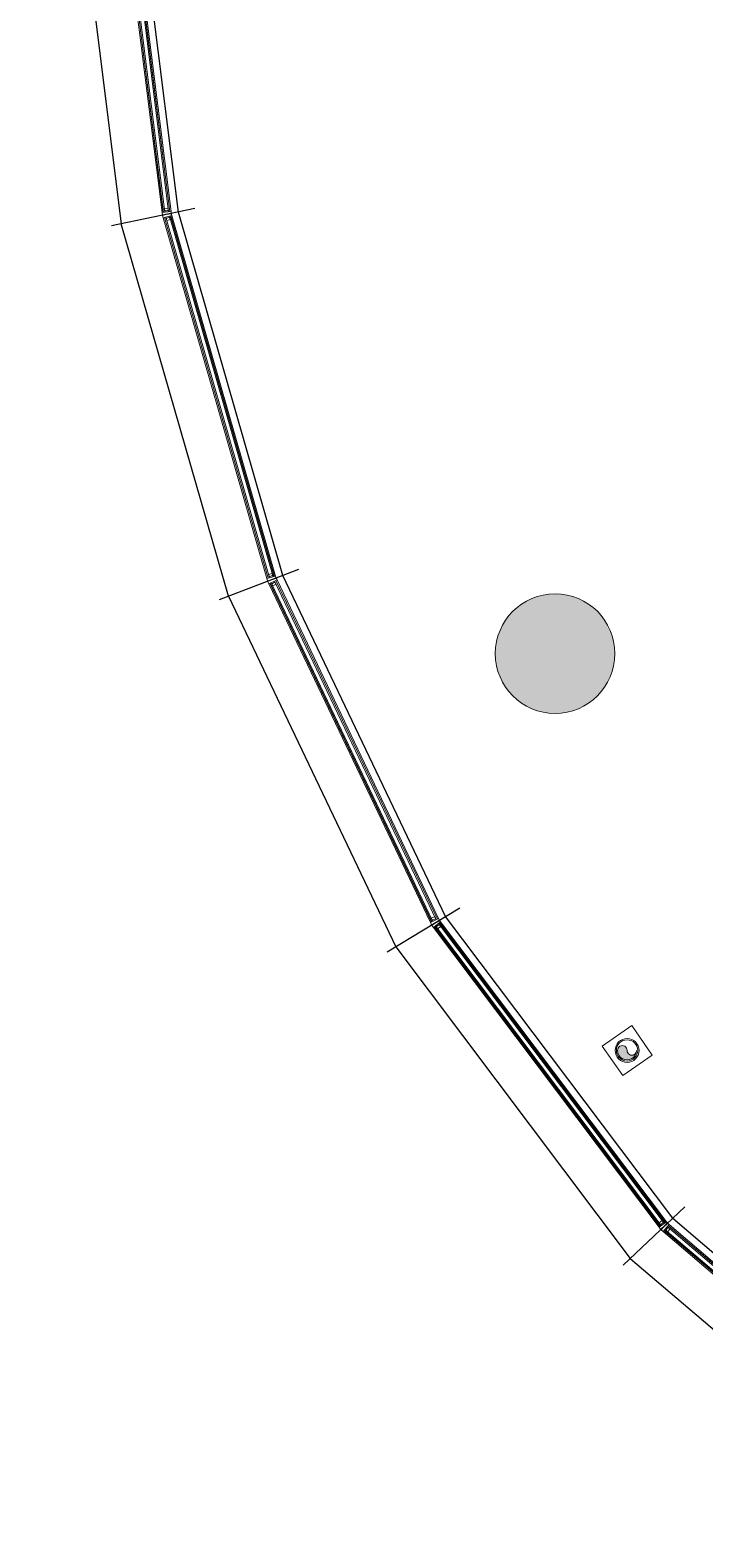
# Model space of a CAD drawing. Header units: centimetres. Extents: x 139057 to 200038, y 34824 to 80516.
# Drawn here: x 168300 to 168583, y 51969 to 52589 of the extents above; entities that cross this region are included whole.
import ezdxf

# ---------------------------------------------------------------- set-up
doc = ezdxf.new("R2010")
doc.units = ezdxf.units.CM
doc.header["$LTSCALE"] = 100
doc.layers.get('0').update_dxf_attribs({"lineweight": 0})
for name, color, linetype, lineweight in [('410_STRUTTURE_001-AM_0', 7, 'Continuous', 0), ('440_SIMBOLI_001-AM_0', 31, 'Continuous', 0), ('441_SERRAMENTI_001-AM_0', 1, 'Continuous', 0)]:
    doc.layers.add(name, color=color, linetype=linetype, lineweight=lineweight)
doc.layers.add('A-SE', color=252, linetype='Continuous')

# ---------------------------------------------------------------- blocks, each defined once
blk = doc.blocks.new('P1 OPEN SPACE$0$GLAZING-1589')
for p, q in [((10.00000000709588, -18.99999999511783), (10.0000000061018, 19.00000000408909)), ((10.00000000738873, 14.00241085966263), (1578.999885887863, 13.99769858104992)), ((10.00000000598629, 13.00241085851667), (1578.999885886459, 12.99769857990395)), ((10.00000000647015, 8.002410860186501), (1578.999885886944, 7.997698581573786)), ((1579.00000001506, -18.99993691056807), (1579.000000012205, 19.00006308865341)), ((10.00000000647015, -7.997589143396908), (1578.999885886944, -8.002301422009623)), ((10.00000000695491, -12.99758914172708), (1578.999885887429, -13.00230142034343)), ((10.0000000074142, -13.99758914288395), (1578.999885887888, -14.00230142149667))]:
    blk.add_line(p, q)
for points in [[(9.467839845456183e-09, 19.00000000684668), (10.00011413562697, 18.99996996911432), (10.00000000597902, -18.99999960767309), (-0.000114120181024191, -18.99996956993709)], [(10.0000000066475, -18.99995358439628), (1578.999885887511, -18.99993701388667), (1578.999885888379, 19.00006298530934), (10.00000000575346, 19.0000464297118)], [(25.00009418118316, 8.002363058698393), (25.0000385140911, -7.99763732260908), (19.00003861602727, -7.997616173415736), (15.0000524300367, -3.997602159404778), (15.00008028097909, 4.002397848584224), (19.00009418627087, 8.002383932864177)], [(1563.999953892948, 7.997740887713007), (1563.999913453336, -8.002259491808218), (1569.999913350698, -8.002274382364703), (1573.999923562507, -4.002284391379362), (1573.999943767114, 3.997715615940251), (1569.999953887222, 7.997725728277146)], [(1579.000000015084, 19.00006268629295), (1589.00011413943, 19.00003265602209), (1589.000000011695, -18.99993691332566), (1578.999885887399, -18.99990687560421)]]:
    blk.add_lwpolyline(points, close=True)
blk = doc.blocks.new('P1 OPEN SPACE$0$glazing-frame')
for p, q in [((9.999999972680477, 13.99997060511666), (1562.212560811097, 13.99997060445655)), ((9.999999973878536, 12.99997060838062), (1562.212560812295, 12.99997060771596)), ((9.999999972865066, 7.999970608573521), (1562.212560811282, 7.999970607912481)), ((1562.212560810647, 18.99997062664472), (1572.212577874504, -19.00451175901475)), ((1572.212577875445, 18.99997061164154), (1562.212560813167, -19.0047299571356)), ((1633.4290624407, 8.474901992396685), (1618.647927932328, -28.9753103888419)), ((1623.506980691292, 9.720812827128299), (1628.569991266424, -30.22121890764752)), ((2709.127073804726, -133.151559616318), (1632.619216775871, 2.025544826612669)), ((2709.313961137159, -131.6632474459826), (1632.806104108306, 3.513856996944106)), ((9.999999973967448, -8.000029394682628), (1562.212560811283, -8.000029387973086)), ((9.999999972953528, -13.00002939448601), (1562.212560811371, -13.00002939515078)), ((9.999999974151923, -14.00002939122667), (1562.21256081257, -14.00002939189149)), ((2705.700806063546, -160.4372827938159), (1629.192949029165, -25.26017835171852)), ((2705.887693395618, -158.9489706084739), (1629.379836357915, -23.77186618193641)), ((2706.510651169791, -153.9879300282366), (1630.00279414314, -18.81082560004277)), ((2708.504116026869, -138.1126001971054), (1631.996259006124, -2.935495745432884)), ((2719.859028684254, -127.9475965496924), (2705.077912586772, -165.3978112550528)), ((2719.859032785145, -127.9475970588708), (2705.077916689503, -165.3978117639554)), ((2709.936946935208, -126.7016857299667), (2714.999975921606, -166.6437197662119)), ((2709.936951039043, -126.7016862462392), (2714.999980022496, -166.643720275394)), ((2781.544664925689, -134.1115277323031), (2762.458824154328, -168.4636994895511)), ((2771.855109498127, -131.6391084893903), (2772.148325629136, -170.9363301589935)), ((4277.408178866602, -549.8583945854879), (2773.385695320378, -166.0870060878178)), ((4277.655420370515, -548.8894407049513), (2773.632936822087, -165.1180521925445)), ((4278.891627885309, -544.0446712577752), (2774.869144339826, -160.2732827524626)), ((4282.847491932504, -528.5414090283443), (2778.825008389966, -144.7700205301251)), ((4284.083699447299, -523.6966395811684), (2780.061215902918, -139.9252510832254)), ((4284.330940950111, -522.7276856932657), (2780.308457405731, -138.9562971953193))]:
    blk.add_line(p, q)
for points in [[(1.657081138972671e-08, 19.00000000502492), (9.999999973265478, 19.0000000003457), (9.999999974552308, -18.99999999533536), (1.711817976257635e-08, -18.99999999830063)], [(9.99999997369361, 18.99997060492472), (1562.212560811009, 18.99997061163425), (1562.212560811688, -19.00472997242261), (9.999999973270002, -19.00472997176241)], [(25.00001305480319, 7.999967855551239), (25.00000543965144, -8.000032525861977), (19.000005544585, -8.000029401442603), (15.0000073427052, -4.000027396311628), (15.00001116677964, 3.999972608530217), (19.00001305904327, 7.999970708778002)], [(1547.55608081435, 24.80052811714061), (1549.42493995985, 39.68365163995087), (1594.074310494754, 34.07707417584088), (1592.205479876247, 19.19417784891439), (1609.30830185507, 17.04658054254258), (1611.177031880108, 31.92948325045069), (1655.826924199304, 26.323240455253), (1653.95805086904, 11.44011869077658), (1624.192164972955, 15.17737711440173), (1617.962587254457, -34.4330286543791), (1647.728473164176, -38.17028706842973), (1645.85959984498, -53.05340879358268), (1601.20976038937, -47.44717263198039), (1603.079587742129, -32.56318204165149), (1585.976049376654, -30.41549478360471), (1584.10706168932, -45.29958452901531), (1539.457691153675, -39.69300707254499), (1541.326550300639, -24.80988357211208), (1572.212560806228, -24.80997437339987), (1572.212706660382, 24.80045562405394)], [(1550.956345463489, 27.80051812001641), (1552.027792833309, 36.33325510644062), (1590.723913963247, 31.47422130425148), (1588.855083620182, 16.59132717087973), (1611.911174417289, 13.6961793085763), (1613.779908015639, 28.57911047498208), (1652.476521533662, 23.72036167480396), (1651.355195707369, 14.79047405742416), (1621.589309809223, 18.52773248130805), (1614.61218276415, -37.03592198255578), (1644.378068673016, -40.77318039649924), (1643.256746508676, -49.70303888052205), (1604.560329412228, -44.84431473961548), (1606.430153189796, -29.96035260812568), (1583.373198198888, -27.06509623571951), (1581.504210236151, -41.94918817436526), (1542.808087685739, -37.09015420050942), (1543.973401143445, -27.80989135355987), (1575.212551986246, -27.80998319303934), (1575.212715480338, 27.80044680372415)], [(1547.212547736515, 7.999967847523382), (1547.212555350598, -8.00003252386711), (1553.212555249497, -8.000029402491814), (1557.212553447971, -4.000027394870051), (1557.212549623535, 3.999972611191311), (1553.212547733296, 7.999970704803094)], [(1572.21257787392, -19.00472995767774), (1562.212560809483, -19.00472995768582), (1562.212560809907, 18.99997061900127), (1572.212577875445, 18.99997061164154)], [(1628.569991267526, -30.22121891501363), (1618.647927930849, -28.97531040413169), (1623.506980692395, 9.720812819761283), (1633.429044025388, 8.474904308322676)], [(1628.569991266046, -30.2212189303042), (1633.429061841819, 8.474897269765068), (2709.936918911333, -126.7022068657454), (2705.077848318979, -165.3983230682921)], [(1635.462200893769, -15.46495121491708), (1636.458933345344, -7.527286277074558), (1640.926132014727, -4.056820028310667), (1646.879380702323, -4.804369349576505), (1644.885915831971, -20.67969920529339), (1638.932667137007, -19.93214988512907)], [(2794.627302753513, -128.366652834775), (2795.698758254692, -119.8339168694014), (2757.00264174842, -114.9748462456455), (2755.133797226034, -129.8577385985269), (2732.077704916804, -126.9626027783486), (2733.946652336449, -112.0796984613756), (2695.250129192773, -107.220229945429), (2694.128811875008, -116.1501186312204), (2723.894591725569, -119.8882215880976), (2716.917517545433, -175.451882690185), (2687.151737686941, -171.7137797210256), (2686.030424023859, -180.643639272547), (2724.726750747266, -185.5030831188118), (2726.594896729667, -170.6189103074252), (2749.651853231146, -173.5141546500693), (2747.782865288921, -188.3982465912908), (2786.47898321401, -193.2573173999085), (2787.64430551019, -183.9770556628018), (2757.374978752463, -176.2535588497265), (2771.123975350902, -122.3695629234056)], [(2702.048025835672, -149.3956309076233), (2703.04475069994, -141.4579650177249), (2699.574280215265, -136.9907696336072), (2693.621030821169, -136.2432259776822), (2691.627581055807, -152.1185577253192), (2697.580830465, -152.8661013940535)], [(2702.048029940247, -149.3956314162524), (2703.044754803774, -141.457965534001), (2699.574284322044, -136.9907701569711), (2693.621034923161, -136.2432264942285), (2691.627585157059, -152.1185582495081), (2697.580834564049, -152.8661019035093)], [(2705.07791258603, -165.3978112626961), (2714.999975920866, -166.6437197738583), (2719.859028681673, -127.9475965576116), (2709.936965346837, -126.7016880464458)], [(2705.077916686182, -165.397811779519), (2714.999980024701, -166.6437202901317), (2719.859032782563, -127.9475970667945), (2709.936969449569, -126.7016885553522)], [(2762.45877020526, -168.4639109155277), (2772.148325632822, -170.9363301584406), (2781.544664923107, -134.1115277402268), (2771.855109498127, -131.6391084893903)], [(4285.567148464905, -517.8829162460896), (2781.544664922367, -134.1115277478667), (2772.148325628758, -170.936330181651), (4276.170809171297, -554.7077186798705)], [(2793.359328709067, -148.4786489767453), (2789.403457193072, -163.9819096864581), (2783.589734727912, -162.4984576703963), (2780.702887423319, -157.6336745979416), (2782.680823155634, -149.8820444239636), (2787.545606085762, -146.9951971877371)], [(4268.313170239862, -524.8327859174124), (4264.357313475473, -540.3360503874568), (4270.17103748469, -541.8194963567875), (4275.035817803016, -538.9326444260907), (4277.013746126006, -531.1810123618959), (4274.126894278059, -526.3162321686794)], [(4295.25669458493, -520.3553027846278), (4285.567155733862, -517.8828877674022), (4276.171978618921, -554.7031355542491), (4285.861517469989, -557.1755505714784)]]:
    blk.add_lwpolyline(points, close=True)
blk = doc.blocks.new('DN80')
h = blk.add_hatch(color=253)
edge = h.paths.add_edge_path()
edge.add_arc((-0.06737489081662507, 0.0001192241907119751), 39.73214286005058, -90.20196108935022, 90.20196108935028, ccw=False)
edge.add_arc((-0.0689689809327441, -19.86606980296514), 19.8661894924889, 269.6006753168087, 449.8010872171899)
edge.add_arc((-0.1019500294979794, 19.86601641003355), 19.86627803577773, 89.8965676053183, 270.29403251144083, ccw=False)
edge.add_arc((-0.1367565255758137, 39.73226623891408), 0.07066979384738631, 180.2034888435955, 359.9966240495927, ccw=False)
at = {"color": 253}
blk.add_lwpolyline([(-0.2074258737266064, 39.73201525211334, -1.003531113011555), (-0.2074258737266064, -39.73177680373192, 1.001750454913192), (-7.450580596923828e-09, -2.980232238769531e-08, -1.003474564946119), (-0.06608673185110092, 39.73226207494736, -0.9981963915986242)], format="xyb", close=True, dxfattribs=at)
for radius in [44.50000000000001, 44.49999999999999]:
    blk.add_circle((-7.450580596923828e-09, -2.980232238769531e-08), radius)

msp = doc.modelspace()

# ---------------------------------------------------------------- hatches: boundary and pattern name
at = {"layer": '410_STRUTTURE_001-AM_0'}
h = msp.add_hatch(color=256, dxfattribs=at)
edge = h.paths.add_edge_path()
edge.add_arc((168520.1955338164, 52328.14352234614), 25, 0, 360)

# ---------------------------------------------------------------- linework, layer by layer
msp.add_circle((168520.1955338164, 52328.14352234614, -3.490789228516181e-08), 25, dxfattribs=at)
at = {"layer": '440_SIMBOLI_001-AM_0', "elevation": -3.479957898559909e-08}
msp.add_lwpolyline([(168539.949255074, 52164.1046306358), (168548.4997458576, 52151.78030073804), (168560.8240757535, 52160.33079152715), (168552.2735849736, 52172.65512141746)], close=True, dxfattribs=at)
at = {"layer": '440_SIMBOLI_001-AM_0'}
msp.add_circle((168550.3034723612, 52162.28195723307, -3.479957898559909e-08), 5, dxfattribs=at)
at = {"layer": 'A-SE'}
for p, q in [((168318.5978558144, 52668.80528444213, -3.469126568603637e-08), (168338.7915530099, 52507.84079357397, -3.469126568603637e-08)), ((168362.6682221486, 52512.73729457122, -3.469126568603637e-08), (168342.9979334088, 52669.52965956342, -3.469126568603637e-08)), ((168369.4736195976, 52514.13290947837, -3.469126568603637e-08), (168334.6972932765, 52507.00116445285, -3.469126568603637e-08)), ((168406.3617547179, 52360.78198213291, -3.469126568603637e-08), (168362.6682221486, 52512.73729457122, -3.469126568603637e-08)), ((168383.5645845836, 52352.13125027132, -3.469126568603637e-08), (168338.7915530099, 52507.84079357397, -3.469126568603637e-08)), ((168412.8491688395, 52363.24372978669, -3.469126568603637e-08), (168379.658460504, 52350.6490122692, -3.469126568603637e-08)), ((168474.4255473657, 52218.19357148719, -3.469126568603637e-08), (168406.3617547179, 52360.78198213291, -3.469126568603637e-08)), ((168383.5645845836, 52352.13125027132, -3.469126568603637e-08), (168453.5483678306, 52205.52064620119, -3.469126568603637e-08)), ((168480.3434333956, 52221.78586360228, -3.469126568603637e-08), (168449.9956683522, 52203.36407639247, -3.469126568603637e-08)), ((168569.4343048787, 52092.11417763841, -3.469126568603637e-08), (168474.4255473657, 52218.19357148719, -3.469126568603637e-08)), ((168453.5483678287, 52205.52064620119, -3.469126568603637e-08), (168551.6352466928, 52075.35648747694, -3.469126568603637e-08)), ((168574.4606551795, 52096.84645167154, -3.469126568603637e-08), (168548.6136365464, 52072.51166242522, -3.469126568603637e-08)), ((168569.4343048787, 52092.11417763841, -3.469126568603637e-08), (168689.4412749471, 51989.79085867268, -3.469126568603637e-08)), ((168551.6352466928, 52075.35648747694, -3.469126568603637e-08), (168676.1406895934, 51969.19756904405, -3.469126568603637e-08))]:
    msp.add_line(p, q, dxfattribs=at)

# ---------------------------------------------------------------- block references
at = {"layer": '440_SIMBOLI_001-AM_0', "xscale": -0.1, "yscale": 0.1, "zscale": 0.1, "rotation": 89.98929321043617}
msp.add_blockref('DN80', (168550.303444293, 52162.27176223856, -3.479957898559909e-08), dxfattribs=at)
at = {"layer": '441_SERRAMENTI_001-AM_0', "xscale": 0.1, "yscale": 0.1, "zscale": 0.1}
for name, p, rotation in [('P1 OPEN SPACE$0$glazing-frame', (168357.8528957373, 52511.75239618283, -3.469126568603637e-08), 97.15064837460987), ('P1 OPEN SPACE$0$GLAZING-1589', (168401.7640704202, 52359.0401307584, -3.469126568603637e-08), 106.0421647240344), ('P1 OPEN SPACE$0$GLAZING-1589', (168470.2149998626, 52215.63968852323, -3.469126568603637e-08), 115.517224711718), ('P1 OPEN SPACE$0$GLAZING-1589', (168565.8439884359, 52088.73665677172, -3.469126568603637e-08), 127.000322228871), ('P1 OPEN SPACE$0$GLAZING-1589', (168686.7580833422, 51985.63931501818, -3.469126568603637e-08), 139.5476031818374)]:
    msp.add_blockref(name, p, dxfattribs=dict(at, rotation=rotation))

doc.saveas('drawing.dxf')
